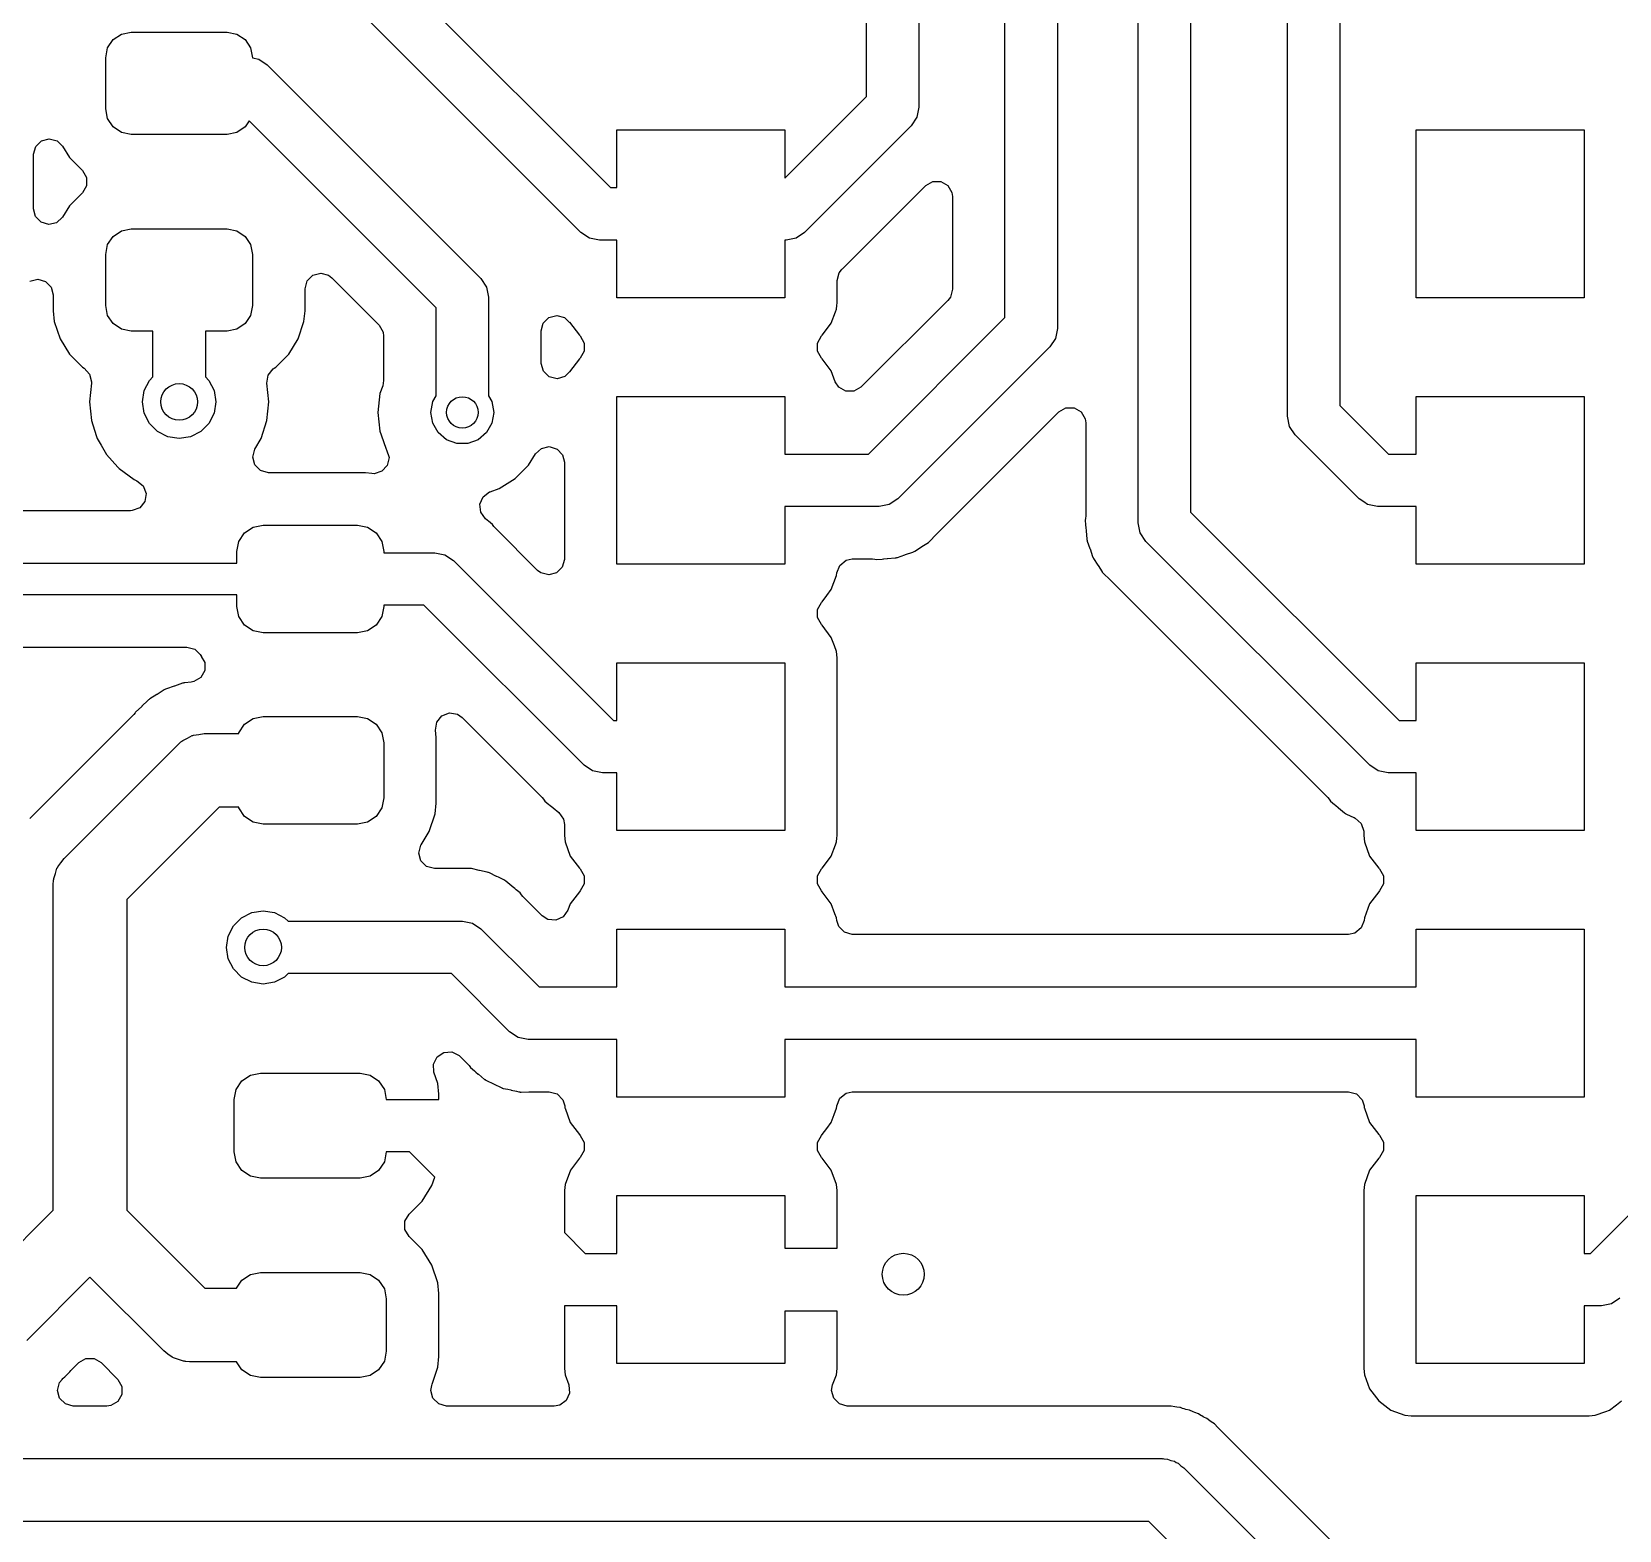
# Model space of a CAD drawing. Extents: x 44 to 146, y -87 to -25.
# Drawn here: x 109.34 to 124.48, y -60.61 to -46.32 of the extents above; entities that cross this region are included whole.
import ezdxf

# ---------------------------------------------------------------- set-up
doc = ezdxf.new("R2010")
doc.units = 0
doc.layers.add('BLACK', color=7, linetype='CONTINUOUS')

msp = doc.modelspace()

# ---------------------------------------------------------------- linework, layer by layer
at = {"layer": 'BLACK', "linetype": 'CONTINUOUS'}
for p, q in [((121.8144, -44.45), (121.8144, -49.883646)), ((120.392, -44.5643), (120.392, -50.899646)), ((121.3144, -49.9872), (121.3144, -44.553553)), ((119.892, -51.0032), (119.892, -44.667853)), ((119.122, -45.085), (119.122, -49.149)), ((118.622, -49.045446), (118.622, -45.188554)), ((112.326777, -45.273223), (114.860354, -47.8068)), ((114.580023, -48.233577), (112.046446, -45.7)), ((117.3012, -46.937246), (117.3012, -45.623871)), ((117.8012, -45.623871), (117.8012, -47.0408)), ((110.068554, -46.475471), (110.121393, -46.396393)), ((110.121393, -46.396393), (110.200471, -46.343554)), ((110.200471, -46.343554), (110.29375, -46.325)), ((110.29375, -46.325), (111.20625, -46.325)), ((111.20625, -46.325), (111.299529, -46.343554)), ((111.299529, -46.343554), (111.378607, -46.396393)), ((111.378607, -46.396393), (111.431446, -46.475471)), ((110.05, -46.56875), (110.068554, -46.475471)), ((110.05, -47.05625), (110.05, -46.56875)), ((111.431446, -46.475471), (111.45, -46.56875)), ((111.45, -46.56875), (111.45, -46.569959)), ((111.45, -46.569959), (111.508171, -46.58153)), ((111.508171, -46.58153), (111.589277, -46.635723)), ((111.589277, -46.635723), (113.626777, -48.673223)), ((110.068554, -47.149529), (110.05, -47.05625)), ((116.5224, -47.716046), (117.3012, -46.937246)), ((117.8012, -47.0408), (117.78217, -47.136471)), ((110.121393, -47.228607), (110.068554, -47.149529)), ((111.417238, -47.170792), (111.378607, -47.228607)), ((113.2, -48.953554), (111.417238, -47.170792)), ((117.78217, -47.136471), (117.727977, -47.217577)), ((109.382462, -47.415034), (109.437, -47.360496)), ((109.437, -47.360496), (109.5115, -47.340534)), ((109.5115, -47.340534), (109.586, -47.360496)), ((109.586, -47.360496), (109.638316, -47.411313)), ((110.200471, -47.281446), (110.121393, -47.228607)), ((110.29375, -47.3), (110.200471, -47.281446)), ((111.20625, -47.3), (110.29375, -47.3)), ((111.299529, -47.281446), (111.20625, -47.3)), ((111.378607, -47.228607), (111.299529, -47.281446)), ((114.9224, -47.8068), (114.9224, -47.2568)), ((114.9224, -47.2568), (116.5224, -47.2568)), ((116.5224, -47.2568), (116.5224, -47.716046)), ((117.727977, -47.217577), (116.711977, -48.233577)), ((122.5424, -48.8568), (122.5424, -47.2568)), ((122.5424, -47.2568), (124.1424, -47.2568)), ((124.1424, -47.2568), (124.1424, -48.8568)), ((109.3625, -47.489534), (109.382462, -47.415034)), ((109.3625, -48.010465), (109.3625, -47.489534)), ((109.638316, -47.411313), (109.705971, -47.520999)), ((109.705971, -47.520999), (109.705972, -47.521)), ((109.705972, -47.521), (109.705974, -47.521003)), ((109.705974, -47.521003), (109.828997, -47.644026)), ((109.828997, -47.644026), (109.828999, -47.644027)), ((109.828999, -47.644027), (109.829613, -47.644641)), ((109.829613, -47.644641), (109.868177, -47.711436)), ((109.868177, -47.788564), (109.829613, -47.855359)), ((109.868177, -47.711436), (109.868177, -47.788564)), ((114.860354, -47.8068), (114.9224, -47.8068)), ((117.075086, -48.57828), (117.867141, -47.786226)), ((117.867141, -47.786226), (117.933936, -47.747662)), ((117.933936, -47.747662), (118.011064, -47.747662)), ((118.011064, -47.747662), (118.077859, -47.786226)), ((118.077859, -47.786226), (118.116423, -47.853021)), ((109.76585, -47.919121), (109.705972, -47.978999)), ((109.828997, -47.855974), (109.76585, -47.919121)), ((109.828999, -47.855972), (109.828997, -47.855974)), ((109.829613, -47.855359), (109.828999, -47.855972)), ((118.116423, -47.853021), (118.1215, -47.891585)), ((118.1215, -47.891585), (118.1215, -48.776414)), ((109.38035, -48.08118), (109.3625, -48.010465)), ((109.433278, -48.137281), (109.38035, -48.08118)), ((109.638316, -48.088687), (109.582215, -48.141615)), ((109.705972, -47.978999), (109.638316, -48.088687)), ((109.507166, -48.159402), (109.433278, -48.137281)), ((109.582215, -48.141615), (109.507166, -48.159402)), ((110.068554, -48.350471), (110.121393, -48.271393)), ((110.121393, -48.271393), (110.200471, -48.218554)), ((110.200471, -48.218554), (110.29375, -48.2)), ((110.29375, -48.2), (111.20625, -48.2)), ((111.20625, -48.2), (111.299529, -48.218554)), ((111.299529, -48.218554), (111.378607, -48.271393)), ((111.378607, -48.271393), (111.431446, -48.350471)), ((114.661129, -48.28777), (114.580023, -48.233577)), ((116.711977, -48.233577), (116.630871, -48.28777)), ((110.05, -48.44375), (110.068554, -48.350471)), ((111.431446, -48.350471), (111.45, -48.44375)), ((114.7568, -48.3068), (114.661129, -48.28777)), ((114.9224, -48.3068), (114.7568, -48.3068)), ((114.9224, -48.8568), (114.9224, -48.3068)), ((116.5352, -48.3068), (116.5224, -48.3068)), ((116.5224, -48.3068), (116.5224, -48.8568)), ((116.630871, -48.28777), (116.5352, -48.3068)), ((110.05, -48.93125), (110.05, -48.44375)), ((111.45, -48.44375), (111.45, -48.93125)), ((109.32734, -48.699162), (109.402042, -48.679972)), ((109.402042, -48.679972), (109.476332, -48.700704)), ((109.476332, -48.700704), (109.530302, -48.755804)), ((111.9505, -48.771585), (111.970462, -48.697085)), ((111.970462, -48.697085), (112.025, -48.642547)), ((112.025, -48.642547), (112.0995, -48.622585)), ((112.0995, -48.622585), (112.174, -48.642547)), ((112.174, -48.642547), (112.204859, -48.666226)), ((112.204859, -48.666226), (112.655859, -49.117226)), ((113.626777, -48.673223), (113.68097, -48.754329)), ((117.022899, -48.6927), (117.042861, -48.618201)), ((117.0229, -48.904673), (117.022899, -48.6927)), ((117.042861, -48.618201), (117.063516, -48.590454)), ((117.063516, -48.590454), (117.068439, -48.585236)), ((117.068439, -48.585236), (117.072136, -48.581316)), ((117.072136, -48.581316), (117.075086, -48.57828)), ((109.530302, -48.755804), (109.5495, -48.828964)), ((109.5495, -48.828964), (109.5495, -48.980848)), ((111.9505, -48.980848), (111.9505, -48.771585)), ((113.68097, -48.754329), (113.7, -48.85)), ((113.7, -48.85), (113.7, -49.792128)), ((116.5224, -48.8568), (114.9224, -48.8568)), ((118.101538, -48.850914), (118.077859, -48.881773)), ((118.1215, -48.776414), (118.101538, -48.850914)), ((124.1424, -48.8568), (122.5424, -48.8568)), ((109.5495, -48.980848), (109.559913, -49.082775)), ((110.068554, -49.024529), (110.05, -48.93125)), ((110.121393, -49.103607), (110.068554, -49.024529)), ((111.431446, -49.024529), (111.378607, -49.103607)), ((111.45, -48.93125), (111.431446, -49.024529)), ((111.940087, -49.082775), (111.9505, -48.980848)), ((113.2, -49.792128), (113.2, -48.953554)), ((114.275, -49.04456), (114.3495, -49.024598)), ((114.3495, -49.024598), (114.424, -49.04456)), ((116.966197, -49.099129), (117.00698, -48.989783)), ((117.00698, -48.989783), (117.016491, -48.964283)), ((117.016491, -48.964283), (117.020255, -48.929275)), ((117.020255, -48.929275), (117.022899, -48.904685)), ((117.022899, -48.904682), (117.0229, -48.904673)), ((117.022899, -48.904685), (117.022899, -48.904682)), ((118.077859, -48.881773), (117.249386, -49.710245)), ((109.559913, -49.082775), (109.614638, -49.247925)), ((110.200471, -49.156446), (110.121393, -49.103607)), ((110.29375, -49.175), (110.200471, -49.156446)), ((110.5, -49.175), (110.29375, -49.175)), ((110.5, -49.611119), (110.5, -49.175)), ((111.20625, -49.175), (111, -49.175)), ((111, -49.175), (111, -49.611119)), ((111.299529, -49.156446), (111.20625, -49.175)), ((111.378607, -49.103607), (111.299529, -49.156446)), ((111.885362, -49.247925), (111.940087, -49.082775)), ((112.655859, -49.117226), (112.694423, -49.184021)), ((114.2005, -49.173598), (114.220462, -49.099098)), ((114.2005, -49.480001), (114.2005, -49.173598)), ((114.220462, -49.099098), (114.275, -49.04456)), ((114.424, -49.04456), (114.470972, -49.091532)), ((114.470972, -49.091532), (114.472217, -49.0906)), ((114.472217, -49.0906), (114.564852, -49.214344)), ((116.879946, -49.214346), (116.930689, -49.146562)), ((116.930689, -49.146562), (116.966195, -49.099133)), ((116.966195, -49.099133), (116.966197, -49.099129)), ((117.320646, -50.3468), (118.622, -49.045446)), ((119.122, -49.149), (119.10297, -49.244671)), ((109.614638, -49.247925), (109.705974, -49.396003)), ((111.794026, -49.396003), (111.885362, -49.247925)), ((112.694423, -49.184021), (112.6995, -49.222585)), ((112.6995, -49.222585), (112.6995, -49.64578)), ((114.564852, -49.214344), (114.571949, -49.221441)), ((114.571949, -49.221441), (114.610513, -49.288236)), ((114.610513, -49.288236), (114.610513, -49.365364)), ((116.834287, -49.288236), (116.872851, -49.221441)), ((116.834287, -49.365364), (116.834287, -49.288236)), ((116.872851, -49.221441), (116.879942, -49.214348)), ((116.879942, -49.214348), (116.879946, -49.214346)), ((119.048773, -49.325779), (117.600977, -50.773577)), ((119.048777, -49.325777), (119.048773, -49.325779)), ((119.10297, -49.244671), (119.048777, -49.325777)), ((109.705974, -49.396003), (109.828997, -49.519026)), ((111.671003, -49.519026), (111.794026, -49.396003)), ((114.200542, -49.483543), (114.2005, -49.480001)), ((114.22227, -49.557547), (114.200542, -49.483543)), ((114.564852, -49.439255), (114.472217, -49.563)), ((114.571949, -49.432159), (114.564852, -49.439255)), ((114.610513, -49.365364), (114.571949, -49.432159)), ((116.872851, -49.432159), (116.834287, -49.365364)), ((116.879947, -49.439255), (116.872851, -49.432159)), ((116.966195, -49.554466), (116.879947, -49.439255)), ((109.828997, -49.519026), (109.843718, -49.528106)), ((109.843718, -49.528106), (109.896646, -49.584205)), ((109.896646, -49.584205), (109.914434, -49.659254)), ((110.466844, -49.644275), (110.5, -49.611119)), ((111, -49.611119), (111.033156, -49.644275)), ((111.586317, -49.670499), (111.598382, -49.59432)), ((111.598382, -49.59432), (111.64692, -49.53438)), ((111.64692, -49.53438), (111.656269, -49.528113)), ((111.656269, -49.528113), (111.671003, -49.519026)), ((114.278088, -49.610773), (114.22227, -49.557547)), ((114.353042, -49.628959), (114.278088, -49.610773)), ((114.427046, -49.607231), (114.353042, -49.628959)), ((114.47047, -49.561692), (114.427046, -49.607231)), ((114.472217, -49.563), (114.47047, -49.561692)), ((116.966197, -49.55447), (116.966195, -49.554466)), ((117.004421, -49.656955), (116.966197, -49.55447)), ((109.913681, -49.670496), (109.894815, -49.849999)), ((109.914434, -49.659254), (109.913681, -49.670496)), ((110.4, -49.85), (110.41713, -49.741844)), ((110.41713, -49.741844), (110.466844, -49.644275)), ((111.033156, -49.644275), (111.08287, -49.741844)), ((111.08287, -49.741844), (111.1, -49.85)), ((111.586494, -49.67219), (111.586317, -49.670499)), ((111.586497, -49.672197), (111.586494, -49.67219)), ((111.605185, -49.85), (111.586497, -49.672197)), ((112.664631, -49.770746), (112.644435, -49.949998)), ((112.664632, -49.770743), (112.664631, -49.770746)), ((112.691139, -49.69499), (112.664632, -49.770743)), ((112.6995, -49.64578), (112.691139, -49.69499)), ((117.038668, -49.710245), (117.004421, -49.656955)), ((117.105463, -49.748809), (117.038668, -49.710245)), ((117.182591, -49.748809), (117.105463, -49.748809)), ((117.249386, -49.710245), (117.182591, -49.748809)), ((109.894815, -49.849999), (109.913502, -50.0278)), ((110.41713, -49.958156), (110.4, -49.85)), ((111.1, -49.85), (111.08287, -49.958156)), ((111.586497, -50.027803), (111.605185, -49.85)), ((113.15, -49.95), (113.168092, -49.847394)), ((113.168092, -49.847394), (113.2, -49.792128)), ((113.7, -49.792128), (113.731908, -49.847394)), ((113.731908, -49.847394), (113.75, -49.95)), ((114.9224, -51.3968), (114.9224, -49.7968)), ((114.9224, -49.7968), (116.5224, -49.7968)), ((116.5224, -49.7968), (116.5224, -50.3468)), ((119.137141, -49.945224), (119.203936, -49.906661)), ((119.203936, -49.906661), (119.281064, -49.906661)), ((119.281064, -49.906661), (119.347859, -49.945225)), ((121.8144, -49.883646), (122.277553, -50.3468)), ((122.5424, -50.3468), (122.5424, -49.7968)), ((122.5424, -49.7968), (124.1424, -49.7968)), ((124.1424, -49.7968), (124.1424, -51.3968)), ((109.913502, -50.0278), (109.959227, -50.168528)), ((110.466844, -50.055725), (110.41713, -49.958156)), ((110.544275, -50.133156), (110.466844, -50.055725)), ((111.033156, -50.055725), (110.955725, -50.133156)), ((111.08287, -49.958156), (111.033156, -50.055725)), ((111.53125, -50.197835), (111.586497, -50.027803)), ((112.644435, -49.949998), (112.644435, -49.950001)), ((112.644435, -49.950001), (112.664631, -50.129252)), ((113.168092, -50.052606), (113.15, -49.95)), ((113.220187, -50.142836), (113.168092, -50.052606)), ((113.731908, -50.052606), (113.679813, -50.142836)), ((113.75, -49.95), (113.731908, -50.052606)), ((117.964071, -51.118295), (119.137141, -49.945224)), ((119.347859, -49.945225), (119.386423, -50.01202)), ((119.386423, -50.01202), (119.3915, -50.050584)), ((119.3915, -50.050584), (119.3915, -50.937672)), ((121.33343, -50.082871), (121.3144, -49.9872)), ((121.387623, -50.163977), (121.33343, -50.082871)), ((109.959227, -50.168528), (109.96875, -50.197835)), ((109.96875, -50.197835), (110.005215, -50.260994)), ((110.641844, -50.18287), (110.544275, -50.133156)), ((110.75, -50.2), (110.641844, -50.18287)), ((110.858156, -50.18287), (110.75, -50.2)), ((110.955725, -50.133156), (110.858156, -50.18287)), ((111.471684, -50.301005), (111.53125, -50.197835)), ((112.664631, -50.129252), (112.664631, -50.129254)), ((112.664631, -50.129254), (112.664632, -50.129255)), ((112.664632, -50.129255), (112.676965, -50.1645)), ((112.676965, -50.1645), (112.724211, -50.299522)), ((113.3, -50.209808), (113.220187, -50.142836)), ((113.397906, -50.245442), (113.3, -50.209808)), ((113.6, -50.209808), (113.502094, -50.245442)), ((113.679813, -50.142836), (113.6, -50.209808)), ((121.99722, -50.773573), (121.387623, -50.163977)), ((110.005215, -50.260994), (110.058143, -50.352669)), ((110.058143, -50.352669), (110.164367, -50.470641)), ((111.451724, -50.3755), (111.471684, -50.301005)), ((111.471686, -50.45), (111.451724, -50.3755)), ((112.724211, -50.299522), (112.728202, -50.305874)), ((112.728202, -50.305874), (112.750936, -50.379576)), ((112.750936, -50.379576), (112.733773, -50.45477)), ((113.502094, -50.245442), (113.397906, -50.245442)), ((114.079816, -50.452262), (114.146738, -50.345755)), ((114.146738, -50.345755), (114.203276, -50.293295)), ((114.203276, -50.293295), (114.278471, -50.276132)), ((114.278471, -50.276132), (114.352172, -50.298866)), ((114.352172, -50.298866), (114.404633, -50.355404)), ((114.404633, -50.355404), (114.4219, -50.425028)), ((116.5224, -50.3468), (117.320646, -50.3468)), ((122.277553, -50.3468), (122.5424, -50.3468)), ((110.164367, -50.470641), (110.17777, -50.485526)), ((110.17777, -50.485526), (110.322407, -50.590612)), ((111.526224, -50.504538), (111.471686, -50.45)), ((111.600724, -50.5245), (111.526224, -50.504538)), ((112.500006, -50.5245), (111.600724, -50.5245)), ((112.500009, -50.5245), (112.500006, -50.5245)), ((112.525683, -50.527122), (112.500009, -50.5245)), ((112.586898, -50.533376), (112.525683, -50.527122)), ((112.607611, -50.534043), (112.586898, -50.533376)), ((112.681313, -50.511309), (112.607611, -50.534043)), ((112.733773, -50.45477), (112.681313, -50.511309)), ((113.952262, -50.579816), (114.079816, -50.452262)), ((114.4219, -50.425028), (114.4219, -51.350815)), ((110.322407, -50.590612), (110.34772, -50.601882)), ((110.34772, -50.601882), (110.40766, -50.65042)), ((110.40766, -50.65042), (110.4353, -50.722426)), ((113.714268, -50.70562), (113.799522, -50.675789)), ((113.799522, -50.675789), (113.952262, -50.579816)), ((110.423234, -50.798604), (110.374696, -50.858544)), ((110.4353, -50.722426), (110.423234, -50.798604)), ((113.616093, -50.824651), (113.646641, -50.75383)), ((113.625048, -50.901257), (113.616093, -50.824651)), ((113.646641, -50.75383), (113.708507, -50.707772)), ((113.708507, -50.707772), (113.714268, -50.70562)), ((117.4242, -50.8468), (116.5224, -50.8468)), ((116.5224, -50.8468), (116.5224, -51.3968)), ((117.519871, -50.82777), (117.4242, -50.8468)), ((117.600977, -50.773577), (117.519871, -50.82777)), ((121.997223, -50.773577), (121.99722, -50.773573)), ((122.042328, -50.803715), (121.997223, -50.773577)), ((122.078329, -50.82777), (122.042328, -50.803715)), ((122.174, -50.846801), (122.078329, -50.82777)), ((122.174005, -50.8468), (122.174, -50.846801)), ((122.5424, -50.8468), (122.174005, -50.8468)), ((122.5424, -51.3968), (122.5424, -50.8468)), ((110.287116, -50.887), (108.815464, -50.887)), ((110.30269, -50.886184), (110.287116, -50.887)), ((110.374696, -50.858544), (110.30269, -50.886184)), ((113.671106, -50.963123), (113.625048, -50.901257)), ((113.687277, -50.975909), (113.671106, -50.963123)), ((113.690422, -50.979054), (113.687277, -50.975909)), ((113.700005, -50.987835), (113.690422, -50.979054)), ((113.73711, -51.01897), (113.700005, -50.987835)), ((119.387029, -50.979054), (119.386711, -50.981223)), ((119.386711, -50.981223), (119.389862, -51.017236)), ((119.389927, -50.959267), (119.387029, -50.979054)), ((119.3915, -50.937672), (119.389927, -50.959267)), ((120.392, -50.899646), (122.379154, -52.8868)), ((111.31903, -51.179329), (111.373223, -51.098223)), ((111.373223, -51.098223), (111.454329, -51.04403)), ((111.454329, -51.04403), (111.55, -51.025)), ((111.55, -51.025), (112.45, -51.025)), ((112.45, -51.025), (112.545671, -51.04403)), ((112.545671, -51.04403), (112.626777, -51.098223)), ((112.626777, -51.098223), (112.68097, -51.179329)), ((113.737114, -51.018974), (113.73711, -51.01897)), ((113.750356, -51.036762), (113.737114, -51.018974)), ((113.764514, -51.053146), (113.750356, -51.036762)), ((114.167543, -51.456175), (113.764514, -51.053146)), ((117.909896, -51.17563), (117.961119, -51.121335)), ((117.961119, -51.121335), (117.964071, -51.118295)), ((119.389862, -51.017236), (119.390933, -51.029483)), ((119.390933, -51.029483), (119.3915, -51.042468)), ((119.3915, -51.046909), (119.391499, -51.046909)), ((119.391499, -51.046909), (119.395055, -51.077331)), ((119.3915, -51.042468), (119.3915, -51.046909)), ((119.395055, -51.077331), (119.395495, -51.081638)), ((119.395495, -51.081638), (119.402, -51.155998)), ((119.91103, -51.098871), (119.892, -51.0032)), ((119.965223, -51.179977), (119.91103, -51.098871)), ((111.3, -51.275), (111.31903, -51.179329)), ((111.3, -51.3875), (111.3, -51.275)), ((112.68097, -51.179329), (112.7, -51.275)), ((112.7, -51.275), (112.7, -51.2875)), ((112.7, -51.2875), (113.1875, -51.2875)), ((113.1875, -51.2875), (113.283171, -51.30653)), ((117.672656, -51.3051), (117.743534, -51.281614)), ((117.743534, -51.281614), (117.74354, -51.28161)), ((117.74354, -51.28161), (117.751399, -51.277946)), ((117.751399, -51.277946), (117.751525, -51.278217)), ((117.751525, -51.278217), (117.755694, -51.276199)), ((117.75556, -51.275932), (117.763306, -51.27204)), ((117.755694, -51.276199), (117.75556, -51.275932)), ((117.763306, -51.27204), (117.763317, -51.272037)), ((117.763317, -51.272037), (117.825709, -51.231)), ((117.825709, -51.231), (117.829307, -51.228709)), ((117.829307, -51.228709), (117.86193, -51.208587)), ((117.86193, -51.208587), (117.892856, -51.189512)), ((117.892856, -51.189512), (117.892861, -51.189506)), ((117.892861, -51.189506), (117.899666, -51.184127)), ((117.899666, -51.184127), (117.899852, -51.184362)), ((117.899852, -51.184362), (117.903442, -51.181437)), ((117.903249, -51.181207), (117.909888, -51.175634)), ((117.903442, -51.181437), (117.903249, -51.181207)), ((117.909888, -51.175634), (117.909896, -51.17563)), ((119.402, -51.155998), (119.403754, -51.164488)), ((119.403754, -51.164488), (119.403465, -51.164547)), ((119.403465, -51.164547), (119.404471, -51.169088)), ((119.404471, -51.169088), (119.40476, -51.16902)), ((119.40476, -51.16902), (119.406759, -51.177458)), ((119.406759, -51.177458), (119.43228, -51.247577)), ((119.43228, -51.247577), (119.433701, -51.251666)), ((119.433701, -51.251666), (119.457185, -51.322533)), ((122.098823, -53.313577), (119.965223, -51.179977)), ((108.546432, -51.3875), (111.3, -51.3875)), ((113.283171, -51.30653), (113.364277, -51.360723)), ((113.364277, -51.360723), (114.890354, -52.8868)), ((114.401938, -51.425315), (114.3474, -51.479853)), ((114.4219, -51.350815), (114.401938, -51.425315)), ((116.5224, -51.3968), (114.9224, -51.3968)), ((117.019062, -51.480373), (117.046873, -51.408433)), ((117.046873, -51.408433), (117.106928, -51.360038)), ((117.106928, -51.360038), (117.167208, -51.3473)), ((117.167208, -51.3473), (117.358672, -51.3473)), ((117.358672, -51.3473), (117.380267, -51.348873)), ((117.380267, -51.348873), (117.383067, -51.349283)), ((117.383067, -51.349283), (117.402223, -51.352089)), ((117.402223, -51.352089), (117.450483, -51.347867)), ((117.450483, -51.347867), (117.463468, -51.3473)), ((117.463468, -51.3473), (117.467908, -51.3473)), ((117.467908, -51.3473), (117.467909, -51.3473)), ((117.467909, -51.3473), (117.498376, -51.343738)), ((117.498376, -51.343738), (117.502617, -51.343305)), ((117.502617, -51.343305), (117.576997, -51.336799)), ((117.576997, -51.336799), (117.577006, -51.336795)), ((117.577006, -51.336795), (117.585494, -51.335044)), ((117.585494, -51.335044), (117.585554, -51.335337)), ((117.585554, -51.335337), (117.590077, -51.334334)), ((117.590008, -51.334043), (117.598453, -51.332041)), ((117.590077, -51.334334), (117.590008, -51.334043)), ((117.598453, -51.332041), (117.598455, -51.332041)), ((117.598455, -51.332041), (117.66861, -51.306506)), ((117.66861, -51.306506), (117.672656, -51.3051)), ((119.457185, -51.322533), (119.460852, -51.330397)), ((119.460852, -51.330397), (119.460584, -51.330521)), ((119.460584, -51.330521), (119.462603, -51.334693)), ((119.462603, -51.334693), (119.462867, -51.334561)), ((119.462867, -51.334561), (119.466761, -51.342315)), ((119.466761, -51.342315), (119.507772, -51.404669)), ((119.507772, -51.404669), (119.510098, -51.408319)), ((119.510098, -51.408319), (119.548487, -51.470558)), ((124.1424, -51.3968), (122.5424, -51.3968)), ((114.1984, -51.479853), (114.167543, -51.456175)), ((114.2729, -51.499815), (114.1984, -51.479853)), ((114.3474, -51.479853), (114.2729, -51.499815)), ((116.966197, -51.639129), (117.016491, -51.504282)), ((117.016491, -51.504282), (117.019062, -51.480373)), ((119.548487, -51.470558), (119.54929, -51.471859)), ((119.54929, -51.471859), (119.554672, -51.478666)), ((119.554672, -51.478666), (119.554439, -51.478849)), ((119.554439, -51.478849), (119.557368, -51.482445)), ((119.557368, -51.482445), (119.557597, -51.482254)), ((119.557597, -51.482254), (119.563169, -51.488895)), ((119.563169, -51.488895), (119.617443, -51.5401)), ((119.617443, -51.5401), (119.620552, -51.54312)), ((119.620552, -51.54312), (121.698584, -53.621152)), ((111.3, -51.6875), (108.4843, -51.6875)), ((111.3, -51.8), (111.3, -51.6875)), ((116.872851, -51.761441), (116.879942, -51.754348)), ((116.879942, -51.754348), (116.879946, -51.754346)), ((116.879946, -51.754346), (116.923071, -51.696738)), ((116.923071, -51.696738), (116.966195, -51.639133)), ((116.966195, -51.639133), (116.966197, -51.639129)), ((111.31903, -51.895671), (111.3, -51.8)), ((111.373223, -51.976777), (111.31903, -51.895671)), ((112.68097, -51.895671), (112.626777, -51.976777)), ((112.7, -51.8), (112.68097, -51.895671)), ((113.083946, -51.7875), (112.7, -51.7875)), ((112.7, -51.7875), (112.7, -51.8)), ((114.610023, -53.313577), (113.083946, -51.7875)), ((116.834287, -51.828236), (116.872851, -51.761441)), ((116.834287, -51.905364), (116.834287, -51.828236)), ((116.872851, -51.972159), (116.834287, -51.905364)), ((111.454329, -52.03097), (111.373223, -51.976777)), ((111.55, -52.05), (111.454329, -52.03097)), ((112.45, -52.05), (111.55, -52.05)), ((112.545671, -52.03097), (112.45, -52.05)), ((112.626777, -51.976777), (112.545671, -52.03097)), ((116.879947, -51.979255), (116.872851, -51.972159)), ((116.966195, -52.094466), (116.879947, -51.979255)), ((108.522008, -52.188), (110.824379, -52.188)), ((110.824379, -52.188), (110.898879, -52.207962)), ((110.898879, -52.207962), (110.951195, -52.258778)), ((116.966197, -52.09447), (116.966195, -52.094466)), ((116.996304, -52.175192), (116.966197, -52.09447)), ((117.016491, -52.229317), (116.996304, -52.175192)), ((110.951195, -52.258778), (110.957288, -52.268656)), ((110.957288, -52.268656), (110.957292, -52.26866)), ((110.957292, -52.26866), (110.962668, -52.275459)), ((110.962668, -52.275459), (110.961104, -52.276695)), ((110.961104, -52.276695), (110.993899, -52.333497)), ((110.993899, -52.333497), (110.993899, -52.410625)), ((114.9224, -52.8868), (114.9224, -52.3368)), ((114.9224, -52.3368), (116.5224, -52.3368)), ((116.5224, -52.3368), (116.5224, -53.9368)), ((117.022899, -52.288928), (117.016491, -52.229317)), ((117.0229, -53.984673), (117.022899, -52.288928)), ((122.5424, -52.8868), (122.5424, -52.3368)), ((122.5424, -52.3368), (124.1424, -52.3368)), ((124.1424, -52.3368), (124.1424, -53.9368)), ((110.955335, -52.47742), (110.88854, -52.515984)), ((110.993899, -52.410625), (110.955335, -52.47742)), ((110.537448, -52.640705), (110.469761, -52.681431)), ((110.540875, -52.638579), (110.537448, -52.640705)), ((110.607385, -52.596066), (110.540875, -52.638579)), ((110.614621, -52.592478), (110.607385, -52.596066)), ((110.620893, -52.589332), (110.614564, -52.592364)), ((110.614564, -52.592364), (110.614621, -52.592478)), ((110.620947, -52.589447), (110.620893, -52.589332)), ((110.628272, -52.586058), (110.620947, -52.589447)), ((110.703116, -52.560838), (110.628272, -52.586058)), ((110.706915, -52.5595), (110.703116, -52.560838)), ((110.781029, -52.532273), (110.706915, -52.5595)), ((110.788872, -52.530323), (110.781029, -52.532273)), ((110.795672, -52.528597), (110.788841, -52.530198)), ((110.788841, -52.530198), (110.788872, -52.530323)), ((110.7957, -52.528723), (110.795672, -52.528597)), ((110.803595, -52.526985), (110.7957, -52.528723)), ((110.86609, -52.520187), (110.803595, -52.526985)), ((110.88854, -52.515984), (110.86609, -52.520187)), ((110.335455, -52.808654), (110.330232, -52.814804)), ((110.39279, -52.754343), (110.335455, -52.808654)), ((110.395678, -52.751532), (110.39279, -52.754343)), ((110.451509, -52.695702), (110.395678, -52.751532)), ((110.4578, -52.690646), (110.451509, -52.695702)), ((110.463255, -52.686217), (110.457719, -52.690545)), ((110.457719, -52.690545), (110.4578, -52.690646)), ((110.463332, -52.686319), (110.463255, -52.686217)), ((110.469761, -52.681431), (110.463332, -52.686319)), ((110.318913, -52.828297), (109.327326, -53.819883)), ((110.330134, -52.81472), (110.318913, -52.828297)), ((110.330232, -52.814804), (110.330134, -52.81472)), ((111.31903, -53.004329), (111.373223, -52.923223)), ((111.373223, -52.923223), (111.454329, -52.86903)), ((111.454329, -52.86903), (111.55, -52.85)), ((111.55, -52.85), (112.45, -52.85)), ((112.45, -52.85), (112.545671, -52.86903)), ((112.545671, -52.86903), (112.626777, -52.923223)), ((112.626777, -52.923223), (112.68097, -53.004329)), ((113.193213, -52.978668), (113.205501, -52.902527)), ((113.205501, -52.902527), (113.254215, -52.842729)), ((113.254215, -52.842729), (113.3263, -52.815299)), ((113.3263, -52.815299), (113.402443, -52.827587)), ((113.402443, -52.827587), (113.446801, -52.858169)), ((113.446801, -52.858169), (114.209784, -53.621152)), ((114.890354, -52.8868), (114.9224, -52.8868)), ((122.379154, -52.8868), (122.5424, -52.8868)), ((109.652513, -54.202513), (110.740012, -53.115013)), ((110.740012, -53.115013), (110.767617, -53.091633)), ((110.767617, -53.091633), (110.772526, -53.086301)), ((110.772526, -53.086301), (110.776368, -53.084221)), ((110.776368, -53.084221), (110.784123, -53.077654)), ((110.784123, -53.077654), (110.829463, -53.055487)), ((110.829463, -53.055487), (110.873855, -53.031464)), ((110.873855, -53.031464), (110.881063, -53.030261)), ((110.881063, -53.030261), (110.887632, -53.02705)), ((110.887632, -53.02705), (110.937722, -53.020806)), ((110.937722, -53.020806), (110.9875, -53.0125)), ((110.9875, -53.0125), (111.317405, -53.0125)), ((111.317405, -53.0125), (111.31903, -53.004329)), ((112.68097, -53.004329), (112.7, -53.1)), ((112.7, -53.1), (112.7, -53.625)), ((113.200499, -53.049992), (113.193213, -52.978668)), ((113.2005, -53.675009), (113.200499, -53.049992)), ((114.691129, -53.36777), (114.610023, -53.313577)), ((114.7868, -53.386801), (114.691129, -53.36777)), ((114.786805, -53.3868), (114.7868, -53.386801)), ((114.9224, -53.3868), (114.786805, -53.3868)), ((114.9224, -53.9368), (114.9224, -53.3868)), ((122.179929, -53.36777), (122.098823, -53.313577)), ((122.2756, -53.3868), (122.179929, -53.36777)), ((122.5424, -53.3868), (122.2756, -53.3868)), ((122.5424, -53.9368), (122.5424, -53.3868)), ((111.132475, -53.7125), (110.25, -54.594974)), ((111.317405, -53.7125), (111.132475, -53.7125)), ((111.31903, -53.720671), (111.317405, -53.7125)), ((111.373223, -53.801777), (111.31903, -53.720671)), ((112.68097, -53.720671), (112.626777, -53.801777)), ((112.7, -53.625), (112.68097, -53.720671)), ((113.189999, -53.777797), (113.2005, -53.675009)), ((114.209784, -53.621152), (114.223941, -53.637534)), ((114.223941, -53.637534), (114.237188, -53.655328)), ((114.237188, -53.655328), (114.237191, -53.655331)), ((114.237191, -53.655331), (114.274293, -53.686463)), ((114.274293, -53.686463), (114.283877, -53.695245)), ((114.283877, -53.695245), (114.287023, -53.698391)), ((114.287023, -53.698391), (114.311063, -53.717399)), ((114.311063, -53.717399), (114.314394, -53.720111)), ((114.314394, -53.720111), (114.368677, -53.765661)), ((121.698584, -53.621152), (121.712741, -53.637534)), ((121.712741, -53.637534), (121.725988, -53.655328)), ((121.725988, -53.655328), (121.725991, -53.655331)), ((121.725991, -53.655331), (121.763093, -53.686463)), ((121.763093, -53.686463), (121.772677, -53.695245)), ((121.772677, -53.695245), (121.775823, -53.698391)), ((121.775823, -53.698391), (121.799863, -53.717399)), ((121.799863, -53.717399), (121.803225, -53.720138)), ((121.803225, -53.720138), (121.860387, -53.768103)), ((111.454329, -53.85597), (111.373223, -53.801777)), ((111.55, -53.875), (111.454329, -53.85597)), ((112.545671, -53.85597), (112.45, -53.875)), ((112.626777, -53.801777), (112.545671, -53.85597)), ((113.134814, -53.944334), (113.189999, -53.777797)), ((114.368677, -53.765661), (114.412915, -53.828842)), ((114.412915, -53.828842), (114.4219, -53.8798)), ((121.860387, -53.768103), (121.867633, -53.772869)), ((121.867633, -53.772869), (121.867469, -53.773117)), ((121.867469, -53.773117), (121.871383, -53.77561)), ((121.871383, -53.77561), (121.87154, -53.775357)), ((121.87154, -53.775357), (121.878923, -53.779911)), ((121.878923, -53.779911), (121.946607, -53.811472)), ((121.946607, -53.811472), (121.950441, -53.813329)), ((121.950441, -53.813329), (121.959772, -53.818015)), ((121.959772, -53.818015), (122.017387, -53.869287)), ((122.017387, -53.869287), (122.041648, -53.9425)), ((112.45, -53.875), (111.55, -53.875)), ((113.055897, -54.072279), (113.134814, -53.944334)), ((114.4219, -53.8798), (114.4219, -53.984662)), ((114.4219, -53.984662), (114.421902, -53.984688)), ((114.421902, -53.984688), (114.428308, -54.044278)), ((116.5224, -53.9368), (114.9224, -53.9368)), ((117.016491, -54.044283), (117.020291, -54.008936)), ((117.020291, -54.008936), (117.022899, -53.984685)), ((117.022899, -53.984682), (117.0229, -53.984673)), ((117.022899, -53.984685), (117.022899, -53.984682)), ((122.041648, -53.9425), (122.0419, -53.951161)), ((122.0419, -53.951161), (122.0419, -53.984662)), ((122.0419, -53.984662), (122.041902, -53.984689)), ((122.041902, -53.984689), (122.048308, -54.044278)), ((124.1424, -53.9368), (122.5424, -53.9368)), ((113.033714, -54.1505), (113.053676, -54.076)), ((113.053676, -54.225), (113.033714, -54.1505)), ((113.053676, -54.076), (113.055897, -54.072279)), ((114.428308, -54.044278), (114.428309, -54.044284)), ((114.428309, -54.044284), (114.478602, -54.179129)), ((116.966197, -54.179129), (117.006049, -54.072279)), ((117.006049, -54.072279), (117.016491, -54.044283)), ((122.048308, -54.044278), (122.048309, -54.044284)), ((122.048309, -54.044284), (122.098602, -54.179129)), ((109.57116, -54.34466), (109.585563, -54.296281)), ((109.585563, -54.296281), (109.58981, -54.290332)), ((109.58981, -54.290332), (109.592184, -54.283418)), ((109.592184, -54.283418), (109.623191, -54.243579)), ((109.623191, -54.243579), (109.652513, -54.202513)), ((113.108214, -54.279538), (113.053676, -54.225)), ((113.182714, -54.2995), (113.108214, -54.279538)), ((113.436914, -54.2995), (113.182714, -54.2995)), ((113.441247, -54.299437), (113.436914, -54.2995)), ((113.515855, -54.297266), (113.441247, -54.299437)), ((113.515856, -54.297266), (113.515855, -54.297266)), ((113.524508, -54.298023), (113.515856, -54.297266)), ((113.524533, -54.297725), (113.524508, -54.298023)), ((113.529135, -54.298196), (113.524533, -54.297725)), ((113.529101, -54.298492), (113.529135, -54.298196)), ((113.537718, -54.299499), (113.529101, -54.298492)), ((113.610319, -54.316705), (113.537718, -54.299499)), ((113.614547, -54.317642), (113.610319, -54.316705)), ((113.687669, -54.332741), (113.614547, -54.317642)), ((114.478602, -54.179129), (114.478604, -54.179133)), ((114.478604, -54.179133), (114.564852, -54.294344)), ((114.564852, -54.294344), (114.571949, -54.301441)), ((114.571949, -54.301441), (114.610513, -54.368236)), ((116.834287, -54.368236), (116.872851, -54.301441)), ((116.872851, -54.301441), (116.879942, -54.294348)), ((116.879942, -54.294348), (116.879946, -54.294346)), ((116.879946, -54.294346), (116.929753, -54.227813)), ((116.929753, -54.227813), (116.966195, -54.179133)), ((116.966195, -54.179133), (116.966197, -54.179129)), ((122.098602, -54.179129), (122.098604, -54.179133)), ((122.098604, -54.179133), (122.184852, -54.294344)), ((122.184852, -54.294344), (122.191949, -54.301441)), ((122.191949, -54.301441), (122.230513, -54.368236)), ((109.55, -54.45), (109.552987, -54.413949)), ((109.55, -57.555025), (109.55, -54.45)), ((109.552688, -54.406707), (109.553934, -54.402519)), ((109.552987, -54.413949), (109.552688, -54.406707)), ((109.553934, -54.402519), (109.554774, -54.392392)), ((109.554774, -54.392392), (109.57116, -54.34466)), ((113.695913, -54.335473), (113.687669, -54.332741)), ((113.696006, -54.33519), (113.695913, -54.335473)), ((113.700386, -54.336713), (113.696006, -54.33519)), ((113.700284, -54.336994), (113.700386, -54.336713)), ((113.708433, -54.33996), (113.700284, -54.336994)), ((113.775138, -54.37346), (113.708433, -54.33996)), ((113.779008, -54.375334), (113.775138, -54.37346)), ((113.793393, -54.382042), (113.779008, -54.375334)), ((113.846675, -54.406887), (113.793393, -54.382042)), ((113.854057, -54.411441), (113.846675, -54.406887)), ((113.854212, -54.411188), (113.854057, -54.411441)), ((113.858127, -54.413682), (113.854212, -54.411188)), ((113.857965, -54.41393), (113.858127, -54.413682)), ((113.865216, -54.418699), (113.857965, -54.41393)), ((113.92238, -54.466666), (113.865216, -54.418699)), ((113.925731, -54.469396), (113.92238, -54.466666)), ((113.949777, -54.488409), (113.925731, -54.469396)), ((114.610513, -54.445364), (114.571949, -54.512159)), ((114.610513, -54.368236), (114.610513, -54.445364)), ((116.834287, -54.445364), (116.834287, -54.368236)), ((116.872851, -54.512159), (116.834287, -54.445364)), ((122.230513, -54.445364), (122.191949, -54.512159)), ((122.230513, -54.368236), (122.230513, -54.445364)), ((110.25, -54.594974), (110.25, -57.555026)), ((113.952922, -54.491554), (113.949777, -54.488409)), ((113.962505, -54.500335), (113.952922, -54.491554)), ((113.99961, -54.53147), (113.962505, -54.500335)), ((113.999614, -54.531474), (113.99961, -54.53147)), ((114.012856, -54.549262), (113.999614, -54.531474)), ((114.027014, -54.565646), (114.012856, -54.549262)), ((114.21068, -54.749312), (114.027014, -54.565646)), ((114.564852, -54.519255), (114.478604, -54.634466)), ((114.571949, -54.512159), (114.564852, -54.519255)), ((116.879947, -54.519255), (116.872851, -54.512159)), ((116.966195, -54.634466), (116.879947, -54.519255)), ((122.184852, -54.519255), (122.098604, -54.634466)), ((122.191949, -54.512159), (122.184852, -54.519255)), ((111.266844, -54.844275), (111.344275, -54.766844)), ((111.344275, -54.766844), (111.441844, -54.71713)), ((111.441844, -54.71713), (111.55, -54.7)), ((111.55, -54.7), (111.658156, -54.71713)), ((111.658156, -54.71713), (111.755725, -54.766844)), ((111.755725, -54.766844), (111.788881, -54.8)), ((114.263968, -54.783558), (114.21068, -54.749312)), ((114.410905, -54.75885), (114.340747, -54.79089)), ((114.455644, -54.696024), (114.410905, -54.75885)), ((114.478601, -54.634472), (114.455644, -54.696024)), ((114.478604, -54.634466), (114.478601, -54.634472)), ((116.966197, -54.63447), (116.966195, -54.634466)), ((117.001389, -54.728827), (116.966197, -54.63447)), ((117.016491, -54.769317), (117.001389, -54.728827)), ((117.019061, -54.793227), (117.016491, -54.769317)), ((122.048308, -54.769317), (122.045738, -54.793227)), ((122.098602, -54.63447), (122.048308, -54.769317)), ((122.098604, -54.634466), (122.098602, -54.63447)), ((111.21713, -54.941844), (111.266844, -54.844275)), ((111.788881, -54.8), (113.45, -54.8)), ((113.45, -54.8), (113.545671, -54.81903)), ((113.545671, -54.81903), (113.626777, -54.873223)), ((113.626777, -54.873223), (114.180354, -55.4268)), ((114.340747, -54.79089), (114.263968, -54.783558)), ((114.9224, -55.4268), (114.9224, -54.8768)), ((114.9224, -54.8768), (116.5224, -54.8768)), ((116.5224, -54.8768), (116.5224, -55.4268)), ((117.038169, -54.8518), (117.019061, -54.793227)), ((117.092707, -54.906338), (117.038169, -54.8518)), ((117.167207, -54.9263), (117.092707, -54.906338)), ((121.897592, -54.9263), (117.167207, -54.9263)), ((121.957872, -54.913562), (121.897592, -54.9263)), ((122.017927, -54.865167), (121.957872, -54.913562)), ((122.045738, -54.793227), (122.017927, -54.865167)), ((122.5424, -55.4268), (122.5424, -54.8768)), ((122.5424, -54.8768), (124.1424, -54.8768)), ((124.1424, -54.8768), (124.1424, -56.4768)), ((111.2, -55.05), (111.21713, -54.941844)), ((111.21713, -55.158156), (111.2, -55.05)), ((111.266844, -55.255725), (111.21713, -55.158156)), ((111.344275, -55.333156), (111.266844, -55.255725)), ((111.441844, -55.38287), (111.344275, -55.333156)), ((111.55, -55.4), (111.441844, -55.38287)), ((111.658156, -55.38287), (111.55, -55.4)), ((111.755725, -55.333156), (111.658156, -55.38287)), ((111.788881, -55.3), (111.755725, -55.333156)), ((113.346446, -55.3), (111.788881, -55.3)), ((113.900023, -55.853577), (113.346446, -55.3)), ((114.180354, -55.4268), (114.9224, -55.4268)), ((116.5224, -55.4268), (122.5424, -55.4268)), ((113.981129, -55.90777), (113.900023, -55.853577)), ((114.0768, -55.9268), (113.981129, -55.90777)), ((114.9224, -55.9268), (114.0768, -55.9268)), ((114.9224, -56.4768), (114.9224, -55.9268)), ((122.5424, -55.9268), (116.5224, -55.9268)), ((116.5224, -55.9268), (116.5224, -56.4768)), ((122.5424, -56.4768), (122.5424, -55.9268)), ((113.174136, -56.162015), (113.208751, -56.09309)), ((113.208751, -56.09309), (113.27319, -56.050707)), ((113.27319, -56.050707), (113.350187, -56.046222)), ((113.350187, -56.046222), (113.419112, -56.080837)), ((113.419112, -56.080837), (113.425417, -56.086785)), ((113.425417, -56.086785), (113.499784, -56.161152)), ((111.348223, -56.323223), (111.429329, -56.26903)), ((111.429329, -56.26903), (111.525, -56.25)), ((111.525, -56.25), (112.475, -56.25)), ((112.475, -56.25), (112.570671, -56.26903)), ((112.570671, -56.26903), (112.651777, -56.323223)), ((113.178621, -56.239012), (113.174136, -56.162015)), ((113.214505, -56.347303), (113.178621, -56.239012)), ((113.499784, -56.161152), (113.513941, -56.177534)), ((113.513941, -56.177534), (113.527188, -56.195328)), ((113.527188, -56.195328), (113.527191, -56.195331)), ((113.527191, -56.195331), (113.564293, -56.226463)), ((113.564293, -56.226463), (113.573877, -56.235245)), ((113.573877, -56.235245), (113.577023, -56.238391)), ((113.577023, -56.238391), (113.601063, -56.257399)), ((113.601063, -56.257399), (113.604425, -56.260138)), ((113.604425, -56.260138), (113.661587, -56.308103)), ((111.275, -56.5), (111.29403, -56.404329)), ((111.29403, -56.404329), (111.348223, -56.323223)), ((112.651777, -56.323223), (112.70597, -56.404329)), ((112.70597, -56.404329), (112.725, -56.5)), ((113.224999, -56.450026), (113.214505, -56.347303)), ((113.661587, -56.308103), (113.668833, -56.312869)), ((113.668833, -56.312869), (113.668669, -56.313117)), ((113.668669, -56.313117), (113.672583, -56.31561)), ((113.672583, -56.31561), (113.67274, -56.315357)), ((113.67274, -56.315357), (113.680123, -56.319911)), ((113.680123, -56.319911), (113.747807, -56.351472)), ((113.747807, -56.351472), (113.751671, -56.353344)), ((113.751671, -56.353344), (113.818367, -56.38684)), ((113.818367, -56.38684), (113.818371, -56.386841)), ((113.818371, -56.386841), (113.826517, -56.389806)), ((113.826517, -56.389806), (113.826414, -56.390087)), ((113.826414, -56.390087), (113.830795, -56.39161)), ((113.830795, -56.39161), (113.830889, -56.391327)), ((113.830889, -56.391327), (113.839124, -56.394055)), ((113.839124, -56.394055), (113.839127, -56.394057)), ((113.839127, -56.394057), (113.881664, -56.40284)), ((113.881664, -56.40284), (113.912258, -56.409157)), ((113.912258, -56.409157), (113.916469, -56.41009)), ((113.916469, -56.41009), (113.964353, -56.421439)), ((113.964353, -56.421439), (113.989074, -56.427299)), ((113.989074, -56.427299), (113.989075, -56.427299)), ((113.989075, -56.427299), (113.989079, -56.4273)), ((113.989079, -56.4273), (113.989083, -56.4273)), ((113.989083, -56.4273), (113.997698, -56.428307)), ((113.997698, -56.428307), (113.997663, -56.428603)), ((113.997663, -56.428603), (114.002266, -56.429074)), ((114.002266, -56.429074), (114.002292, -56.428777)), ((114.002292, -56.428777), (114.010935, -56.429532)), ((114.010935, -56.429532), (114.010944, -56.429534)), ((114.010944, -56.429534), (114.083361, -56.427426)), ((114.083361, -56.427426), (114.085553, -56.427363)), ((114.085553, -56.427363), (114.089886, -56.4273)), ((114.089886, -56.4273), (114.277593, -56.4273)), ((114.277593, -56.4273), (114.352093, -56.447262)), ((117.046873, -56.488433), (117.106928, -56.440038)), ((117.106928, -56.440038), (117.167208, -56.4273)), ((117.167208, -56.4273), (121.897593, -56.4273)), ((121.897593, -56.4273), (121.972093, -56.447262)), ((111.275, -57), (111.275, -56.5)), ((112.725, -56.5), (113.224999, -56.5)), ((113.224999, -56.5), (113.224999, -56.450026)), ((114.352093, -56.447262), (114.406631, -56.5018)), ((114.406631, -56.5018), (114.425738, -56.560371)), ((114.425738, -56.560371), (114.427826, -56.579792)), ((114.427826, -56.579792), (114.428309, -56.584285)), ((114.428309, -56.584285), (114.478602, -56.719129)), ((116.5224, -56.4768), (114.9224, -56.4768)), ((116.994964, -56.642), (117.016491, -56.584283)), ((117.016491, -56.584283), (117.018239, -56.568023)), ((117.018239, -56.568023), (117.019062, -56.560373)), ((117.019062, -56.560373), (117.046873, -56.488433)), ((121.972093, -56.447262), (122.026631, -56.5018)), ((122.026631, -56.5018), (122.045738, -56.560371)), ((122.045738, -56.560371), (122.047826, -56.579792)), ((122.047826, -56.579792), (122.048309, -56.584285)), ((122.048309, -56.584285), (122.098602, -56.719129)), ((124.1424, -56.4768), (122.5424, -56.4768)), ((114.478602, -56.719129), (114.478604, -56.719133)), ((114.478604, -56.719133), (114.564852, -56.834344)), ((116.923071, -56.776738), (116.966195, -56.719133)), ((116.966195, -56.719133), (116.966197, -56.719129)), ((116.966197, -56.719129), (116.994964, -56.642)), ((122.098602, -56.719129), (122.098604, -56.719133)), ((122.098604, -56.719133), (122.184852, -56.834344)), ((114.564852, -56.834344), (114.572306, -56.841798)), ((114.572306, -56.841798), (114.61087, -56.908593)), ((116.83393, -56.908593), (116.872494, -56.841798)), ((116.872494, -56.841798), (116.879942, -56.834348)), ((116.879942, -56.834348), (116.879946, -56.834346)), ((116.879946, -56.834346), (116.923071, -56.776738)), ((122.184852, -56.834344), (122.191949, -56.841441)), ((122.191949, -56.841441), (122.230513, -56.908236)), ((111.29403, -57.095671), (111.275, -57)), ((112.725, -57), (112.70597, -57.095671)), ((112.946446, -57), (112.725, -57)), ((113.185792, -57.239345), (112.946446, -57)), ((114.61087, -56.985721), (114.572306, -57.052516)), ((114.61087, -56.908593), (114.61087, -56.985721)), ((116.83393, -56.985721), (116.83393, -56.908593)), ((116.872494, -57.052516), (116.83393, -56.985721)), ((122.230513, -56.985364), (122.191949, -57.052159)), ((122.230513, -56.908236), (122.230513, -56.985364)), ((124.204046, -57.9668), (125.1752, -56.995646)), ((111.348223, -57.176777), (111.29403, -57.095671)), ((111.429329, -57.23097), (111.348223, -57.176777)), ((112.651777, -57.176777), (112.570671, -57.23097)), ((112.70597, -57.095671), (112.651777, -57.176777)), ((114.479045, -57.174715), (114.428801, -57.309422)), ((114.47905, -57.174705), (114.479045, -57.174715)), ((114.565209, -57.059612), (114.47905, -57.174705)), ((114.572306, -57.052516), (114.565209, -57.059612)), ((116.87959, -57.059612), (116.872494, -57.052516)), ((116.965749, -57.174705), (116.87959, -57.059612)), ((116.965754, -57.174715), (116.965749, -57.174705)), ((117.015998, -57.309422), (116.965754, -57.174715)), ((122.098602, -57.17447), (122.048308, -57.309317)), ((122.098604, -57.174466), (122.098602, -57.17447)), ((122.184852, -57.059255), (122.098604, -57.174466)), ((122.191949, -57.052159), (122.184852, -57.059255)), ((111.525, -57.25), (111.429329, -57.23097)), ((112.475, -57.25), (111.525, -57.25)), ((112.570671, -57.23097), (112.475, -57.25)), ((113.067319, -57.46834), (113.159357, -57.319121)), ((113.159357, -57.319121), (113.185792, -57.239345)), ((114.428801, -57.309422), (114.422401, -57.368957)), ((117.022398, -57.368957), (117.015998, -57.309422)), ((122.048308, -57.309317), (122.0419, -57.368914)), ((112.941373, -57.594287), (113.067319, -57.46834)), ((114.422401, -57.368957), (114.4224, -57.368977)), ((114.4224, -57.368977), (114.4224, -57.768846)), ((114.9224, -57.9668), (114.9224, -57.4168)), ((114.9224, -57.4168), (116.5224, -57.4168)), ((116.5224, -57.4168), (116.5224, -57.9168)), ((117.0224, -57.368977), (117.022398, -57.368957)), ((117.0224, -57.9168), (117.0224, -57.368977)), ((122.0419, -57.368914), (122.0419, -59.064663)), ((122.5424, -59.0168), (122.5424, -57.4168)), ((122.5424, -57.4168), (124.1424, -57.4168)), ((124.1424, -57.4168), (124.1424, -57.9668)), ((108.905026, -58.2), (109.55, -57.555025)), ((110.25, -57.555026), (110.994974, -58.3)), ((112.902809, -57.661082), (112.941373, -57.594287)), ((112.902809, -57.73821), (112.902809, -57.661082)), ((112.941373, -57.805005), (112.902809, -57.73821)), ((112.943656, -57.807288), (112.941373, -57.805005)), ((113.067712, -57.931344), (112.943656, -57.807288)), ((114.4224, -57.768846), (114.620353, -57.9668)), ((113.159814, -58.080666), (113.067712, -57.931344)), ((116.5224, -57.9168), (117.0224, -57.9168)), ((113.214999, -58.247203), (113.159814, -58.080666)), ((114.620353, -57.9668), (114.9224, -57.9668)), ((124.1424, -57.9668), (124.204046, -57.9668)), ((109.9, -58.194974), (109.297487, -58.797487)), ((110.602513, -58.897487), (109.9, -58.194974)), ((111.296923, -58.3), (111.348223, -58.223223)), ((111.348223, -58.223223), (111.429329, -58.16903)), ((111.429329, -58.16903), (111.525, -58.15)), ((111.525, -58.15), (112.475, -58.15)), ((112.475, -58.15), (112.570671, -58.16903)), ((112.570671, -58.16903), (112.651777, -58.223223)), ((112.651777, -58.223223), (112.70597, -58.304329)), ((113.225499, -58.349992), (113.214999, -58.247203)), ((110.994974, -58.3), (111.296923, -58.3)), ((112.70597, -58.304329), (112.725, -58.4)), ((112.725, -58.4), (112.725, -58.9)), ((113.2255, -58.950009), (113.225499, -58.349992)), ((124.484377, -58.393577), (124.403271, -58.44777)), ((114.9224, -58.4668), (114.4224, -58.4668)), ((114.4224, -58.4668), (114.4224, -59.064622)), ((114.9224, -59.0168), (114.9224, -58.4668)), ((117.0224, -58.5168), (116.5224, -58.5168)), ((116.5224, -58.5168), (116.5224, -59.0168)), ((117.0224, -59.064622), (117.0224, -58.5168)), ((124.3076, -58.4668), (124.1424, -58.4668)), ((124.1424, -58.4668), (124.1424, -59.0168)), ((124.403271, -58.44777), (124.3076, -58.4668)), ((109.718585, -59.084202), (109.794642, -59.008146)), ((109.794642, -59.008146), (109.861437, -58.969583)), ((109.861437, -58.969583), (109.938565, -58.969583)), ((109.938565, -58.969583), (110.005359, -59.008147)), ((110.005359, -59.008147), (110.165753, -59.168541)), ((110.643579, -58.926808), (110.602513, -58.897487)), ((110.683418, -58.957816), (110.643579, -58.926808)), ((110.690332, -58.960189), (110.683418, -58.957816)), ((110.696281, -58.964437), (110.690332, -58.960189)), ((110.74466, -58.978839), (110.696281, -58.964437)), ((110.792392, -58.995226), (110.74466, -58.978839)), ((110.802519, -58.996065), (110.792392, -58.995226)), ((110.806707, -58.997312), (110.802519, -58.996065)), ((110.813949, -58.997012), (110.806707, -58.997312)), ((110.85, -59), (110.813949, -58.997012)), ((111.296923, -59), (110.85, -59)), ((111.348223, -59.076777), (111.296923, -59)), ((112.70597, -58.995671), (112.651777, -59.076777)), ((112.725, -58.9), (112.70597, -58.995671)), ((113.214999, -59.052797), (113.2255, -58.950009)), ((116.5224, -59.0168), (114.9224, -59.0168)), ((124.1424, -59.0168), (122.5424, -59.0168)), ((109.610568, -59.1994), (109.63424, -59.168548)), ((109.63424, -59.168548), (109.634716, -59.168072)), ((109.634716, -59.168072), (109.641847, -59.16094)), ((109.641847, -59.16094), (109.644709, -59.158156)), ((109.644709, -59.158156), (109.659782, -59.143878)), ((109.659782, -59.143878), (109.702041, -59.103849)), ((109.702041, -59.103849), (109.702047, -59.103839)), ((109.702047, -59.103839), (109.707269, -59.097693)), ((109.707269, -59.097693), (109.707368, -59.097777)), ((109.707368, -59.097777), (109.718585, -59.084202)), ((110.165753, -59.168541), (110.204317, -59.235336)), ((111.429329, -59.13097), (111.348223, -59.076777)), ((111.525, -59.15), (111.429329, -59.13097)), ((112.475, -59.15), (111.525, -59.15)), ((112.570671, -59.13097), (112.475, -59.15)), ((112.651777, -59.076777), (112.570671, -59.13097)), ((113.161201, -59.215149), (113.214999, -59.052797)), ((114.4224, -59.064622), (114.422401, -59.064642)), ((114.422401, -59.064642), (114.428801, -59.124173)), ((114.428801, -59.124173), (114.465225, -59.22183)), ((116.979575, -59.22183), (117.015998, -59.124173)), ((117.015998, -59.124173), (117.022398, -59.064642)), ((117.022398, -59.064642), (117.0224, -59.064622)), ((122.0419, -59.064663), (122.041902, -59.064688)), ((122.041902, -59.064688), (122.048308, -59.124278)), ((122.048308, -59.124278), (122.048309, -59.124284)), ((122.048309, -59.124284), (122.098602, -59.259129)), ((109.590606, -59.2739), (109.610568, -59.1994)), ((109.610568, -59.3484), (109.590606, -59.2739)), ((110.204317, -59.312464), (110.165753, -59.379259)), ((110.204317, -59.235336), (110.204317, -59.312464)), ((113.1497, -59.2739), (113.157263, -59.227032)), ((113.169662, -59.3484), (113.1497, -59.2739)), ((113.157263, -59.227032), (113.161201, -59.215149)), ((114.472556, -59.298609), (114.440516, -59.368767)), ((114.465225, -59.22183), (114.472556, -59.298609)), ((116.970181, -59.2739), (116.979575, -59.22183)), ((116.990143, -59.3484), (116.970181, -59.2739)), ((122.098602, -59.259129), (122.098604, -59.259133)), ((122.098604, -59.259133), (122.184852, -59.374344)), ((109.665106, -59.402938), (109.610568, -59.3484)), ((109.739606, -59.4229), (109.665106, -59.402938)), ((110.060394, -59.4229), (109.739606, -59.4229)), ((110.098958, -59.417823), (110.060394, -59.4229)), ((110.165753, -59.379259), (110.098958, -59.417823)), ((113.2242, -59.402938), (113.169662, -59.3484)), ((113.2987, -59.4229), (113.2242, -59.402938)), ((114.325619, -59.4229), (113.2987, -59.4229)), ((114.377689, -59.413506), (114.325619, -59.4229)), ((114.440516, -59.368767), (114.377689, -59.413506)), ((117.044681, -59.402938), (116.990143, -59.3484)), ((117.119181, -59.4229), (117.044681, -59.402938)), ((120.161554, -59.4229), (117.119181, -59.4229)), ((120.206794, -59.4229), (120.161554, -59.4229)), ((120.206801, -59.4229), (120.206794, -59.4229)), ((120.242747, -59.431104), (120.206801, -59.4229)), ((120.25921, -59.433902), (120.242747, -59.431104)), ((120.288615, -59.437216), (120.25921, -59.433902)), ((120.295855, -59.438032), (120.288615, -59.437216)), ((120.314706, -59.444628), (120.295855, -59.438032)), ((120.330654, -59.450208), (120.314706, -59.444628)), ((120.346702, -59.454831), (120.330654, -59.450208)), ((120.382658, -59.463038), (120.346702, -59.454831)), ((120.415884, -59.479039), (120.382658, -59.463038)), ((122.184852, -59.374344), (122.184855, -59.374347)), ((122.184855, -59.374347), (122.300066, -59.460595)), ((122.300066, -59.460595), (122.30007, -59.460597)), ((122.30007, -59.460597), (122.434917, -59.510891)), ((124.348793, -59.474), (124.384729, -59.460597)), ((124.384729, -59.460597), (124.384733, -59.460595)), ((124.384733, -59.460595), (124.45079, -59.411144)), ((124.45079, -59.411144), (124.499946, -59.374346)), ((120.431312, -59.48543), (120.415884, -59.479039)), ((120.466122, -59.497611), (120.431312, -59.48543)), ((120.488076, -59.511406), (120.466122, -59.497611)), ((120.497339, -59.517226), (120.488076, -59.511406)), ((120.51196, -59.525307), (120.497339, -59.517226)), ((120.517215, -59.527838), (120.51196, -59.525307)), ((120.545187, -59.541309), (120.517215, -59.527838)), ((120.545188, -59.54131), (120.545187, -59.541309)), ((120.545192, -59.541312), (120.545188, -59.54131)), ((120.574013, -59.564296), (120.545192, -59.541312)), ((120.587638, -59.573964), (120.574013, -59.564296)), ((120.618859, -59.593582), (120.587638, -59.573964)), ((120.618862, -59.593584), (120.618859, -59.593582)), ((120.650852, -59.625574), (120.618862, -59.593584)), ((122.434917, -59.510891), (122.494514, -59.517299)), ((122.494514, -59.517299), (122.494518, -59.517299)), ((122.494518, -59.517299), (122.494527, -59.5173)), ((122.494527, -59.5173), (124.190272, -59.517299)), ((124.190272, -59.517299), (124.249883, -59.510891)), ((124.249883, -59.510891), (124.348793, -59.474)), ((122.777862, -61.752584), (120.650852, -59.625574)), ((106.497664, -59.9234), (120.1166, -59.9234)), ((120.1166, -59.9234), (120.126303, -59.924299)), ((120.126303, -59.924299), (120.130455, -59.92372)), ((120.130455, -59.92372), (120.137217, -59.92531)), ((120.137217, -59.92531), (120.171725, -59.928508)), ((120.171725, -59.928508), (120.204041, -59.941027)), ((120.204041, -59.941027), (120.237777, -59.948962)), ((120.237777, -59.948962), (120.255029, -59.96078)), ((120.255029, -59.96078), (120.27453, -59.968335)), ((120.27453, -59.968335), (120.30014, -59.991682)), ((120.30014, -59.991682), (120.328732, -60.011268)), ((120.328732, -60.011268), (122.487732, -62.170268)), ((119.992336, -60.5234), (106.3734, -60.5234)), ((121.9756, -62.506664), (119.992336, -60.5234))]:
    msp.add_line(p, q, dxfattribs=at)
at = {"layer": 'BLACK'}
for centre, radius in [((110.75, -49.85), 0.175), ((113.45, -49.95), 0.15), ((111.55, -55.05), 0.175), ((117.6528, -58.166), 0.2)]:
    msp.add_circle(centre, radius, dxfattribs=at)

doc.saveas('drawing.dxf')
